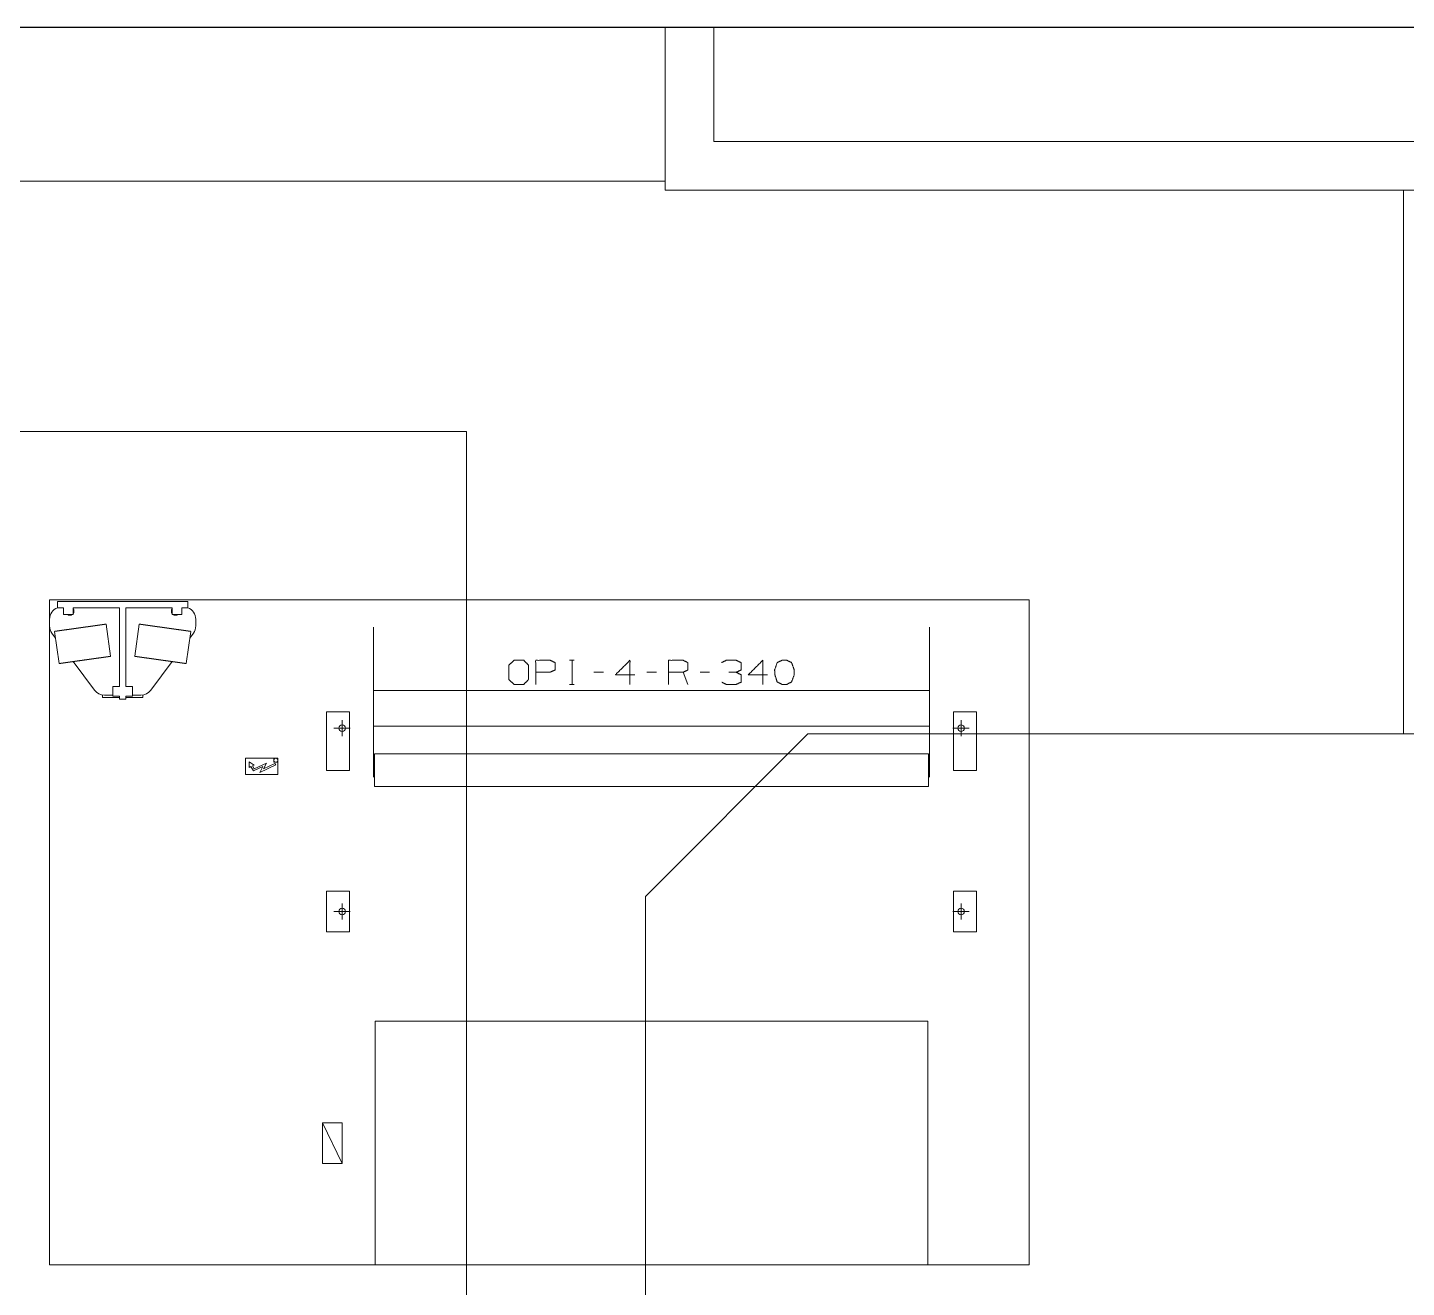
# Model space of a CAD drawing. Header units: millimetres. Extents: x 3056 to 110866, y 16649 to 58349.
# Drawn here: x 66255 to 74738, y 50597 to 58349 of the extents above; entities that cross this region are included whole.
import ezdxf

# ---------------------------------------------------------------- set-up
doc = ezdxf.new("R2010")
doc.units = ezdxf.units.MM
doc.layers.add('1', color=7, linetype='Continuous', true_color=0xffffff)

msp = doc.modelspace()

# ---------------------------------------------------------------- linework, layer by layer
at = {"layer": '1', "color": 143, "linetype": 'Continuous', "lineweight": 25}
msp.add_line((95866.5, 58349.3), (3056.5, 58349.3), dxfattribs=at)
at = {"layer": '1', "color": 143, "linetype": 'Continuous', "lineweight": 13}
for p, q in [((3056.5, 58349.3), (110866.5, 58349.3)), ((68956.5, 55863.3), (68956.5, 17870.4)), ((70056.5, 53003.3), (71056.5, 54003.3)), ((71056.5, 54003.3), (79506.5, 54003.3)), ((70056.5, 17870.4), (70056.5, 53003.3))]:
    msp.add_line(p, q, dxfattribs=at)
at = {"layer": '1', "color": 43, "linetype": 'Continuous', "lineweight": 13}
msp.add_line((3056.5, 58349.3), (110866.5, 58349.3), dxfattribs=at)
msp.add_line((3056.5, 58349.3), (110866.5, 58349.3), dxfattribs=at)
at = {"layer": '1', "color": 43, "linetype": 'Continuous', "lineweight": 25}
msp.add_line((110866.5, 58349.3), (3056.5, 58349.3), dxfattribs=at)
msp.add_line((110866.5, 58349.3), (3056.5, 58349.3), dxfattribs=at)
at = {"layer": '1', "color": 9, "linetype": 'Continuous', "lineweight": 13}
for p, q in [((70177.9, 57349.3), (70177.9, 58349.3)), ((70477.9, 57649.3), (70477.9, 58349.3)), ((78073.9, 57649.3), (70477.9, 57649.3)), ((70177.9, 57403.3), (60656.5, 57403.3)), ((70177.9, 57349.3), (88477.9, 57349.3)), ((74720.5, 54003.3), (74720.5, 57349.3)), ((60656.5, 55863.3), (68956.5, 55863.3)), ((68956.5, 55863.3), (68956.5, 51707.3)), ((71056.5, 54003.3), (70056.5, 53003.3)), ((71056.5, 54003.3), (79506.5, 54003.3)), ((70056.5, 51707.3), (70056.5, 53003.3))]:
    msp.add_line(p, q, dxfattribs=at)
at = {"layer": '1', "color": 4, "linetype": 'Continuous', "lineweight": 13}
for p, q in [((66390.5, 50735.3), (66390.5, 54828.3)), ((66390.5, 50735.3), (66390.5, 54828.3)), ((66390.5, 54828.3), (72418.5, 54828.3)), ((66390.5, 54828.3), (72418.5, 54828.3)), ((67240.5, 54818.3), (66440.5, 54818.3)), ((66440.5, 54818.3), (66440.5, 54778.3)), ((67240.5, 54818.3), (67240.5, 54778.3)), ((72418.5, 54828.3), (72418.5, 50735.3)), ((72418.5, 54828.3), (72418.5, 50735.3)), ((66440.5, 54778.3), (66475.5, 54778.3)), ((66475.5, 54778.3), (66475.5, 54738.3)), ((66535.5, 54738.3), (66475.5, 54738.3)), ((66535.5, 54778.3), (66820.5, 54778.3)), ((66535.5, 54778.3), (66535.5, 54738.3)), ((66820.5, 54778.3), (66820.5, 54295.3)), ((66860.5, 54778.3), (67145.5, 54778.3)), ((66860.5, 54778.3), (66860.5, 54295.3)), ((67145.5, 54778.3), (67145.5, 54738.3)), ((67205.5, 54738.3), (67145.5, 54738.3)), ((67205.5, 54778.3), (67240.5, 54778.3)), ((67205.5, 54778.3), (67205.5, 54738.3)), ((66421.9, 54634.1), (66449.7, 54436)), ((66766.6, 54480.5), (66738.7, 54678.6)), ((66942.2, 54678.6), (66914.4, 54480.5)), ((67231.3, 54436), (67259.1, 54634.1)), ((67290.5, 54708.3), (67290.5, 54667.3)), ((66405.5, 54622.3), (66427.7, 54592.7)), ((67253.3, 54592.7), (67275.5, 54622.3)), ((66536.1, 54448.1), (66668, 54272.3)), ((67013, 54272.3), (67144.9, 54448.1)), ((69589.3, 54456), (69619, 54456)), ((69604.9, 54456), (69604.9, 54307.5)), ((69798.1, 54382.5), (69738.7, 54382.5)), ((70124.9, 54382.5), (70065.6, 54382.5)), ((70318.1, 54307.5), (70288.4, 54382.5)), ((70451.8, 54382.5), (70392.4, 54382.5)), ((66820.5, 54295.3), (66780.5, 54295.3)), ((66780.5, 54295.3), (66780.5, 54235.3)), ((66860.5, 54295.3), (66900.5, 54295.3)), ((66900.5, 54295.3), (66900.5, 54235.3)), ((69589.3, 54307.5), (69619, 54307.5)), ((66715.5, 54243.3), (66715.5, 54227.3)), ((66715.5, 54227.3), (66820.5, 54227.3)), ((66780.5, 54242.3), (66728, 54242.3)), ((66820.5, 54235.3), (66780.5, 54235.3)), ((66820.5, 54235.3), (66820.5, 54217.3)), ((66860.5, 54217.3), (66820.5, 54217.3)), ((66860.5, 54235.3), (66860.5, 54217.3)), ((66860.5, 54235.3), (66900.5, 54235.3)), ((66860.5, 54227.3), (66965.5, 54227.3)), ((66953, 54242.3), (66900.5, 54242.3)), ((66965.5, 54243.3), (66965.5, 54227.3)), ((71804.4, 54270), (68384.5, 54270)), ((68095.5, 53778.3), (68095.5, 54138.3)), ((68095.5, 54138.3), (68236, 54138.3)), ((68236, 54138.3), (68236, 53778.3)), ((71953, 53778.3), (71953, 54138.3)), ((71953, 54138.3), (72093, 54138.3)), ((72093, 54138.3), (72093, 53778.3)), ((68140.5, 54038.3), (68240.5, 54038.3)), ((68190.5, 54088.3), (68190.5, 53988.3)), ((68384.5, 54050.9), (71804.4, 54050.9)), ((71948.5, 54038.3), (72048.5, 54038.3)), ((71998.5, 54088.3), (71998.5, 53988.3)), ((68390.5, 53680.3), (68390.5, 53880.3)), ((68390.5, 53880.3), (71798.5, 53880.3)), ((71798.5, 53880.3), (71798.5, 53680.3)), ((67595.5, 53853.3), (67795.5, 53853.3)), ((67595.5, 53753.3), (67595.5, 53853.3)), ((67649.6, 53811.1), (67618.9, 53830.3)), ((67618.9, 53796.8), (67618.9, 53830.3)), ((67618.9, 53796.8), (67629.5, 53801.8)), ((67644.8, 53775), (67629.5, 53801.8)), ((67638.6, 53806), (67649.6, 53811.1)), ((67648.9, 53787.9), (67638.6, 53806)), ((67702.9, 53802.2), (67644.8, 53775)), ((67648.9, 53787.9), (67725.8, 53824)), ((67782.3, 53811.9), (67683.5, 53765.6)), ((67683.5, 53765.6), (67702.9, 53802.2)), ((67706.4, 53787.4), (67725.8, 53824)), ((67777.6, 53820.8), (67706.4, 53787.4)), ((67770.5, 53828.3), (67770.5, 53853.3)), ((67795.5, 53828.3), (67770.5, 53828.3)), ((67782.3, 53811.9), (67777.6, 53820.8)), ((67795.5, 53853.3), (67795.5, 53753.3)), ((67795.5, 53753.3), (67595.5, 53753.3)), ((68236, 53778.3), (68095.5, 53778.3)), ((72093, 53778.3), (71953, 53778.3)), ((71798.5, 53680.3), (68390.5, 53680.3)), ((68095.5, 53035.3), (68236, 53035.3)), ((68095.5, 52785.3), (68095.5, 53035.3)), ((68236, 53035.3), (68236, 52785.3)), ((71953, 52785.3), (71953, 53035.3)), ((71953, 53035.3), (72093, 53035.3)), ((72093, 53035.3), (72093, 52785.3)), ((68190.5, 52960.3), (68190.5, 52860.3)), ((71998.5, 52960.3), (71998.5, 52860.3)), ((68140.5, 52910.3), (68240.5, 52910.3)), ((71948.5, 52910.3), (72048.5, 52910.3)), ((68236, 52785.3), (68095.5, 52785.3)), ((72093, 52785.3), (71953, 52785.3)), ((71794.5, 52235.3), (68394.5, 52235.3)), ((68070.5, 51610.3), (68190.5, 51360.3)), ((68070.5, 51610.3), (68190.5, 51610.3)), ((68070.5, 51360.3), (68070.5, 51610.3)), ((68190.5, 51610.3), (68190.5, 51360.3)), ((68190.5, 51360.3), (68070.5, 51360.3)), ((72418.5, 50735.3), (66390.5, 50735.3)), ((72418.5, 50735.3), (66390.5, 50735.3))]:
    msp.add_line(p, q, dxfattribs=at)
for centre, radius in [((68190.5, 54038.3), 20), ((71998.5, 54038.3), 20), ((67783, 53840.8), 12.5), ((68190.5, 52910.3), 20), ((71998.5, 52910.3), 20)]:
    msp.add_circle(centre, radius, dxfattribs=at)
for centre, radius, start, end in [((66465.5, 54708.3), 75, 109.47234, 180), ((66515.5, 54758.3), 25, 233.12812, 270), ((66515.5, 54758.3), 25, 270, 306.87188), ((66515.5, 54758.3), 25, 323.13375, 36.87188), ((67165.5, 54758.3), 25, 143.12812, 216.86625), ((67165.5, 54758.3), 25, 233.12812, 270), ((67165.5, 54758.3), 25, 270, 306.87188), ((67215.5, 54708.3), 75, 0, 70.52766), ((66465.5, 54667.3), 75, 180, 216.8699), ((67215.5, 54667.3), 75, 323.1301, 0), ((66728, 54317.3), 75, 216.8699, 270), ((66953, 54317.3), 75, 270, 323.1301)]:
    msp.add_arc(centre, radius, start, end, dxfattribs=at)
for points, knots in [([(66738.7, 54678.6), (66738.7, 54678.6), (66738.6, 54678.6), (66738.5, 54678.6), (66738.3, 54678.5), (66738.1, 54678.5), (66737.8, 54678.5), (66737.5, 54678.4), (66737.1, 54678.4), (66736.7, 54678.3), (66736.2, 54678.2), (66735.7, 54678.2), (66735.1, 54678.1), (66733.8, 54677.9), (66732.3, 54677.7), (66731.5, 54677.6), (66730.6, 54677.5), (66728.7, 54677.2), (66727.7, 54677), (66726.7, 54676.9), (66724.4, 54676.6), (66723.2, 54676.4), (66722, 54676.2), (66720.7, 54676.1), (66719.4, 54675.9), (66718, 54675.7), (66716.6, 54675.5), (66715.1, 54675.3), (66713.6, 54675.1), (66712, 54674.8), (66708.8, 54674.4), (66707.1, 54674.2), (66703.7, 54673.7), (66701.9, 54673.4), (66698.1, 54672.9), (66696.3, 54672.6), (66692.3, 54672.1), (66688.3, 54671.5), (66684.1, 54670.9), (66681.9, 54670.6), (66677.5, 54670), (66675.2, 54669.7), (66670.7, 54669), (66668.3, 54668.7), (66666, 54668.4), (66663.6, 54668), (66661.1, 54667.7), (66658.7, 54667.3), (66656.2, 54667), (66653.7, 54666.6), (66651.2, 54666.3), (66646.1, 54665.6), (66643.5, 54665.2), (66638.3, 54664.5), (66635.7, 54664.1), (66630.3, 54663.4), (66627.6, 54663), (66624.9, 54662.6), (66622.2, 54662.2), (66619.5, 54661.8), (66614, 54661.1), (66611.2, 54660.7), (66608.4, 54660.3), (66605.6, 54659.9), (66602.8, 54659.5), (66600, 54659.1), (66594.4, 54658.3), (66591.6, 54657.9), (66588.8, 54657.5), (66583.1, 54656.7), (66580.3, 54656.3), (66574.6, 54655.5), (66569, 54654.7), (66566.2, 54654.3), (66563.4, 54653.9), (66560.5, 54653.6), (66557.7, 54653.2), (66555, 54652.8), (66552.2, 54652.4), (66549.4, 54652), (66546.6, 54651.6), (66541.1, 54650.8), (66538.4, 54650.4), (66535.7, 54650.1), (66530.3, 54649.3), (66527.6, 54648.9), (66524.9, 54648.5), (66519.7, 54647.8), (66514.5, 54647.1), (66511.9, 54646.7), (66506.9, 54646), (66504.4, 54645.7), (66501.9, 54645.3), (66499.4, 54645), (66494.6, 54644.3), (66492.3, 54644), (66489.9, 54643.6), (66487.6, 54643.3), (66485.3, 54643), (66483.1, 54642.7), (66480.9, 54642.4), (66478.7, 54642), (66476.5, 54641.7), (66472.3, 54641.2), (66468.3, 54640.6), (66464.3, 54640), (66462.4, 54639.8), (66460.6, 54639.5), (66456.9, 54639), (66453.5, 54638.5), (66450.1, 54638), (66447, 54637.6), (66445.5, 54637.4), (66444, 54637.2), (66441.2, 54636.8), (66438.6, 54636.4), (66436.2, 54636.1), (66433.9, 54635.8), (66432.9, 54635.6), (66431.8, 54635.5), (66430, 54635.2), (66429.1, 54635.1), (66428.3, 54635), (66426.8, 54634.8), (66426.1, 54634.7), (66425.5, 54634.6), (66424.9, 54634.5), (66424.4, 54634.4), (66423.9, 54634.3), (66423.5, 54634.3), (66423.1, 54634.2), (66422.8, 54634.2), (66422.5, 54634.2), (66422.3, 54634.1), (66421.9, 54634.1), (66421.9, 54634.1), (66421.8, 54634.1)], [0, 0, 0.00015, 0.000316, 0.000784, 0.001268, 0.00207, 0.002856, 0.003974, 0.005075, 0.006511, 0.007931, 0.009684, 0.011422, 0.015529, 0.020255, 0.022909, 0.025582, 0.031527, 0.034782, 0.038057, 0.045171, 0.049027, 0.052886, 0.057009, 0.06115, 0.065575, 0.069986, 0.074677, 0.07937, 0.084328, 0.094499, 0.099726, 0.11068, 0.116391, 0.128079, 0.134042, 0.146432, 0.15929, 0.172566, 0.179414, 0.193305, 0.200354, 0.214832, 0.222246, 0.229678, 0.237257, 0.244855, 0.252622, 0.26037, 0.268283, 0.276183, 0.292282, 0.300463, 0.316962, 0.325261, 0.342095, 0.350609, 0.359127, 0.367726, 0.376344, 0.39371, 0.402461, 0.41121, 0.420029, 0.428829, 0.437695, 0.455431, 0.464329, 0.47323, 0.491064, 0.5, 0.517834, 0.535668, 0.544553, 0.553435, 0.562303, 0.571152, 0.579955, 0.588771, 0.59752, 0.606271, 0.623638, 0.632255, 0.640854, 0.657889, 0.666303, 0.67472, 0.691336, 0.707701, 0.715748, 0.731714, 0.739612, 0.747378, 0.755126, 0.770306, 0.777736, 0.785151, 0.792396, 0.799627, 0.806676, 0.813722, 0.820569, 0.827415, 0.840707, 0.853549, 0.865939, 0.871902, 0.877863, 0.889318, 0.900255, 0.910709, 0.920613, 0.925304, 0.929998, 0.938831, 0.947098, 0.95481, 0.961924, 0.965199, 0.96847, 0.974399, 0.977072, 0.979742, 0.984469, 0.986506, 0.988561, 0.990313, 0.992051, 0.99347, 0.994906, 0.996008, 0.997128, 0.997928, 0.998713, 0.999682, 0.999831, 1, 1]), ([(67259.1, 54634.1), (67259, 54634.1), (67259, 54634.1), (67258.8, 54634.1), (67258.7, 54634.1), (67258.4, 54634.2), (67258.2, 54634.2), (67257.8, 54634.2), (67257.5, 54634.3), (67257, 54634.3), (67256.6, 54634.4), (67256, 54634.5), (67255.5, 54634.6), (67254.8, 54634.7), (67254.2, 54634.8), (67252.7, 54635), (67251.8, 54635.1), (67251, 54635.2), (67249.1, 54635.5), (67248.1, 54635.6), (67247, 54635.8), (67244.8, 54636.1), (67242.3, 54636.4), (67239.7, 54636.8), (67236.9, 54637.2), (67235.4, 54637.4), (67233.9, 54637.6), (67230.8, 54638), (67227.5, 54638.5), (67224, 54639), (67222.2, 54639.2), (67218.5, 54639.8), (67216.6, 54640), (67212.7, 54640.6), (67208.6, 54641.2), (67204.4, 54641.7), (67202.2, 54642), (67200.1, 54642.4), (67197.8, 54642.7), (67195.6, 54643), (67193.3, 54643.3), (67191, 54643.6), (67188.7, 54644), (67186.3, 54644.3), (67181.5, 54645), (67179, 54645.3), (67176.6, 54645.7), (67174.1, 54646), (67169, 54646.7), (67166.5, 54647.1), (67161.3, 54647.8), (67156, 54648.5), (67153.4, 54648.9), (67150.7, 54649.3), (67145.3, 54650.1), (67142.6, 54650.4), (67139.8, 54650.8), (67134.3, 54651.6), (67131.6, 54652), (67128.8, 54652.4), (67126, 54652.8), (67123.2, 54653.2), (67120.4, 54653.6), (67117.6, 54653.9), (67114.8, 54654.3), (67109.1, 54655.1), (67103.5, 54655.9), (67100.6, 54656.3), (67097.8, 54656.7), (67092.2, 54657.5), (67089.3, 54657.9), (67086.5, 54658.3), (67080.9, 54659.1), (67075.3, 54659.9), (67072.5, 54660.3), (67069.7, 54660.7), (67067, 54661.1), (67061.5, 54661.8), (67058.7, 54662.2), (67056, 54662.6), (67053.3, 54663), (67050.6, 54663.4), (67045.3, 54664.1), (67042.6, 54664.5), (67037.4, 54665.2), (67034.8, 54665.6), (67029.7, 54666.3), (67027.2, 54666.6), (67022.3, 54667.3), (67019.8, 54667.7), (67017.4, 54668), (67015, 54668.4), (67012.6, 54668.7), (67010.3, 54669), (67005.7, 54669.7), (67003.5, 54670), (67001.2, 54670.3), (66999.1, 54670.6), (66994.8, 54671.2), (66990.7, 54671.8), (66988.6, 54672.1), (66984.7, 54672.6), (66982.8, 54672.9), (66980.9, 54673.2), (66977.3, 54673.7), (66973.8, 54674.2), (66970.5, 54674.6), (66968.9, 54674.8), (66967.4, 54675.1), (66965.9, 54675.3), (66964.4, 54675.5), (66963, 54675.7), (66960.3, 54676.1), (66959, 54676.2), (66957.7, 54676.4), (66956.5, 54676.6), (66954.3, 54676.9), (66953.2, 54677), (66952.2, 54677.2), (66950.3, 54677.5), (66949.5, 54677.6), (66948.6, 54677.7), (66947.1, 54677.9), (66946.5, 54678), (66945.8, 54678.1), (66945.3, 54678.2), (66944.7, 54678.2), (66944.3, 54678.3), (66943.8, 54678.4), (66943.5, 54678.4), (66943.1, 54678.5), (66942.9, 54678.5), (66942.6, 54678.5), (66942.3, 54678.6), (66942.3, 54678.6), (66942.2, 54678.6)], [0, 0, 0.000152, 0.000319, 0.000786, 0.00127, 0.002073, 0.002856, 0.003976, 0.005094, 0.006514, 0.00795, 0.009687, 0.011423, 0.013478, 0.015532, 0.020258, 0.022912, 0.025585, 0.03153, 0.034785, 0.038059, 0.04519, 0.052886, 0.061153, 0.069986, 0.07468, 0.079371, 0.089291, 0.099728, 0.110683, 0.116393, 0.128082, 0.134045, 0.146452, 0.159293, 0.172569, 0.179414, 0.186262, 0.193308, 0.200357, 0.207604, 0.214833, 0.222265, 0.229678, 0.244858, 0.252622, 0.260372, 0.268286, 0.284235, 0.292283, 0.308665, 0.325264, 0.333681, 0.342095, 0.359129, 0.367745, 0.376346, 0.393713, 0.402464, 0.411229, 0.420029, 0.428848, 0.437697, 0.446549, 0.455431, 0.473232, 0.491067, 0.5, 0.50892, 0.526754, 0.535671, 0.544553, 0.562305, 0.579971, 0.588774, 0.597523, 0.606274, 0.623657, 0.632258, 0.640857, 0.649374, 0.657889, 0.674722, 0.683038, 0.699521, 0.707701, 0.7238, 0.731717, 0.747378, 0.755128, 0.762727, 0.770322, 0.777738, 0.785152, 0.79963, 0.806678, 0.813725, 0.820586, 0.834064, 0.847122, 0.853551, 0.865941, 0.871905, 0.877866, 0.88932, 0.900274, 0.910711, 0.915672, 0.92063, 0.925307, 0.929998, 0.934425, 0.942975, 0.947114, 0.950957, 0.954813, 0.961943, 0.965201, 0.968473, 0.974418, 0.977074, 0.979745, 0.984471, 0.986525, 0.988562, 0.990316, 0.992053, 0.993473, 0.994909, 0.996026, 0.997128, 0.99793, 0.998716, 0.999684, 0.999834, 1, 1]), ([(68384.5, 54660.5), (68384.5, 54660.4), (68384.5, 54660.1), (68384.5, 54659.6), (68384.5, 54658.9), (68384.5, 54657.9), (68384.5, 54656.8), (68384.5, 54655.5), (68384.5, 54654), (68384.5, 54652.3), (68384.5, 54650.3), (68384.5, 54648.2), (68384.5, 54645.9), (68384.5, 54644.6), (68384.5, 54642), (68384.5, 54639.2), (68384.5, 54636.2), (68384.5, 54634.6), (68384.5, 54631.3), (68384.5, 54627.9), (68384.5, 54624.2), (68384.5, 54620.3), (68384.5, 54616.2), (68384.5, 54612), (68384.5, 54607.6), (68384.5, 54603), (68384.5, 54598.2), (68384.5, 54593.2), (68384.5, 54588.1), (68384.5, 54582.7), (68384.5, 54577.2), (68384.5, 54571.6), (68384.5, 54565.8), (68384.5, 54559.8), (68384.5, 54553.6), (68384.5, 54547.3), (68384.5, 54540.8), (68384.5, 54534.2), (68384.5, 54527.4), (68384.5, 54520.5), (68384.5, 54513.4), (68384.5, 54509.8), (68384.5, 54502.5), (68384.5, 54495.1), (68384.5, 54487.5), (68384.5, 54479.8), (68384.5, 54472), (68384.5, 54464), (68384.5, 54455.9), (68384.5, 54447.7), (68384.5, 54439.4), (68384.5, 54431), (68384.5, 54422.4), (68384.5, 54413.8), (68384.5, 54405), (68384.5, 54400.6), (68384.5, 54391.7), (68384.5, 54382.7), (68384.5, 54373.7), (68384.5, 54364.5), (68384.5, 54355.2), (68384.5, 54345.9), (68384.5, 54336.5), (68384.5, 54327), (68384.5, 54317.5), (68384.5, 54307.8), (68384.5, 54298.2), (68384.5, 54288.4), (68384.5, 54278.7), (68384.5, 54268.8), (68384.5, 54259), (68384.5, 54249), (68384.5, 54239.1), (68384.5, 54229.1), (68384.5, 54219.1), (68384.5, 54209.1), (68384.5, 54199), (68384.5, 54188.9), (68384.5, 54178.9), (68384.5, 54168.8), (68384.5, 54158.7), (68384.5, 54148.6), (68384.5, 54143.5), (68384.5, 54133.5), (68384.5, 54123.4), (68384.5, 54113.3), (68384.5, 54108.3), (68384.5, 54098.3), (68384.5, 54088.3), (68384.5, 54078.3), (68384.5, 54073.3), (68384.5, 54063.4), (68384.5, 54053.5), (68384.5, 54043.7), (68384.5, 54033.9), (68384.5, 54024.2), (68384.5, 54019.3), (68384.5, 54009.7), (68384.5, 54000.1), (68384.5, 53990.6), (68384.5, 53981.1), (68384.5, 53971.7), (68384.5, 53962.4), (68384.5, 53957.8), (68384.5, 53948.6), (68384.5, 53944.1), (68384.5, 53935), (68384.5, 53926), (68384.5, 53921.6), (68384.5, 53912.8), (68384.5, 53908.4), (68384.5, 53899.7), (68384.5, 53891.2), (68384.5, 53882.7), (68384.5, 53874.4), (68384.5, 53866.2), (68384.5, 53862.1), (68384.5, 53854.1), (68384.5, 53846.2), (68384.5, 53838.4), (68384.5, 53830.7), (68384.5, 53823.2), (68384.5, 53815.8), (68384.5, 53808.6), (68384.5, 53805), (68384.5, 53798), (68384.5, 53791.1), (68384.5, 53784.4), (68384.5, 53777.8), (68384.5, 53771.4), (68384.5, 53765.1), (68384.5, 53759), (68384.5, 53756.1), (68384.5, 53750.2), (68384.5, 53744.5), (68384.5, 53741.7), (68384.5, 53736.3)], [0, 0, 0.000115, 0.000441, 0.000996, 0.001764, 0.002754, 0.003962, 0.005394, 0.007043, 0.008904, 0.010988, 0.013284, 0.015797, 0.01716, 0.019989, 0.023035, 0.026293, 0.027971, 0.031543, 0.035322, 0.039302, 0.043493, 0.047885, 0.052477, 0.057264, 0.062251, 0.067439, 0.072815, 0.078381, 0.084135, 0.090078, 0.096199, 0.102509, 0.108991, 0.11565, 0.122486, 0.129489, 0.136663, 0.143998, 0.151499, 0.15916, 0.163065, 0.170955, 0.178994, 0.187182, 0.195513, 0.203987, 0.212593, 0.221337, 0.230212, 0.239213, 0.24834, 0.257581, 0.266937, 0.276407, 0.281171, 0.290802, 0.300536, 0.310361, 0.32029, 0.330304, 0.340405, 0.350585, 0.360846, 0.371181, 0.381579, 0.392046, 0.402575, 0.413162, 0.423795, 0.43448, 0.44521, 0.455974, 0.466773, 0.477606, 0.488463, 0.499342, 0.510238, 0.521145, 0.532064, 0.542984, 0.553903, 0.559359, 0.570267, 0.581169, 0.592048, 0.597482, 0.608332, 0.619154, 0.629941, 0.635318, 0.646054, 0.656744, 0.667382, 0.677975, 0.688511, 0.693767, 0.704211, 0.714586, 0.724892, 0.735124, 0.745282, 0.755348, 0.760341, 0.770275, 0.775222, 0.785019, 0.794719, 0.799511, 0.80905, 0.813797, 0.82317, 0.832429, 0.841573, 0.850591, 0.859483, 0.863863, 0.872561, 0.881121, 0.889544, 0.897823, 0.905959, 0.913941, 0.92178, 0.925656, 0.93326, 0.940698, 0.947975, 0.955093, 0.962032, 0.968806, 0.975402, 0.978614, 0.984947, 0.991096, 0.994125, 1, 1]), ([(71804.5, 54160.5), (71804.5, 54170.7), (71804.5, 54180.9), (71804.5, 54191.1), (71804.5, 54201.2), (71804.5, 54211.4), (71804.5, 54221.5), (71804.5, 54231.6), (71804.5, 54241.7), (71804.5, 54251.8), (71804.5, 54261.8), (71804.5, 54271.8), (71804.5, 54281.7), (71804.5, 54291.5), (71804.5, 54301.4), (71804.5, 54311.1), (71804.5, 54320.8), (71804.5, 54330.4), (71804.5, 54340), (71804.5, 54349.5), (71804.5, 54358.9), (71804.5, 54368.2), (71804.5, 54377.4), (71804.5, 54382), (71804.5, 54391.1), (71804.5, 54400.1), (71804.5, 54409), (71804.5, 54417.8), (71804.5, 54426.5), (71804.5, 54435.1), (71804.5, 54443.5), (71804.5, 54451.9), (71804.5, 54460.1), (71804.5, 54468.2), (71804.5, 54476.2), (71804.5, 54484), (71804.5, 54491.7), (71804.5, 54495.6), (71804.5, 54503.1), (71804.5, 54510.4), (71804.5, 54517.6), (71804.5, 54524.7), (71804.5, 54528.2), (71804.5, 54535), (71804.5, 54541.7), (71804.5, 54548.2), (71804.5, 54554.5), (71804.5, 54560.7), (71804.5, 54566.8), (71804.5, 54572.6), (71804.5, 54578.3), (71804.5, 54583.8), (71804.5, 54586.5), (71804.5, 54591.8), (71804.5, 54596.9), (71804.5, 54601.8), (71804.5, 54606.5), (71804.5, 54611), (71804.5, 54615.3), (71804.5, 54619.5), (71804.5, 54623.4), (71804.5, 54627.2), (71804.5, 54630.7), (71804.5, 54634.1), (71804.5, 54637.3), (71804.5, 54640.2), (71804.5, 54643), (71804.5, 54645.6), (71804.5, 54648), (71804.5, 54650.1), (71804.5, 54652.1), (71804.5, 54653.8), (71804.5, 54655.4), (71804.5, 54656.8), (71804.5, 54657.9), (71804.5, 54658.8), (71804.5, 54659.2), (71804.5, 54659.8), (71804.5, 54660.2), (71804.5, 54660.4), (71804.5, 54660.5)], [0, 0, 0.020404, 0.040788, 0.061161, 0.081512, 0.101821, 0.122099, 0.142313, 0.162474, 0.182572, 0.202595, 0.222523, 0.242367, 0.262105, 0.281736, 0.301252, 0.32064, 0.339891, 0.359005, 0.37797, 0.396776, 0.415413, 0.433881, 0.443025, 0.461218, 0.47922, 0.497031, 0.514621, 0.532009, 0.549164, 0.566098, 0.582787, 0.599244, 0.615447, 0.631396, 0.647081, 0.6625, 0.670141, 0.685138, 0.699859, 0.714284, 0.728413, 0.735324, 0.748987, 0.762353, 0.775392, 0.788102, 0.800495, 0.81255, 0.824276, 0.835653, 0.846681, 0.852099, 0.862598, 0.872747, 0.882515, 0.891924, 0.900962, 0.90963, 0.917916, 0.925811, 0.933336, 0.940459, 0.9472, 0.95354, 0.959487, 0.965033, 0.970187, 0.974928, 0.979257, 0.983194, 0.986707, 0.989819, 0.992518, 0.994804, 0.996666, 0.997397, 0.998645, 0.999471, 0.999894, 1, 1]), ([(66766.6, 54480.5), (66766.5, 54480.5), (66766.5, 54480.5), (66766.3, 54480.5), (66766.2, 54480.5), (66765.9, 54480.5), (66765.7, 54480.4), (66765.3, 54480.4), (66765, 54480.3), (66764.5, 54480.3), (66764.1, 54480.2), (66763.5, 54480.1), (66762.9, 54480), (66762.3, 54479.9), (66761.6, 54479.8), (66760.9, 54479.7), (66760.2, 54479.6), (66759.3, 54479.5), (66758.5, 54479.4), (66756.6, 54479.1), (66755.5, 54479), (66754.5, 54478.8), (66752.3, 54478.5), (66751, 54478.4), (66749.8, 54478.2), (66747.2, 54477.8), (66744.4, 54477.4), (66742.9, 54477.2), (66741.4, 54477), (66739.8, 54476.8), (66738.3, 54476.6), (66736.6, 54476.3), (66733.2, 54475.9), (66731.5, 54475.6), (66729.7, 54475.4), (66727.9, 54475.1), (66724.1, 54474.6), (66722.1, 54474.3), (66720.2, 54474), (66716.1, 54473.4), (66714, 54473.2), (66711.9, 54472.9), (66707.5, 54472.2), (66703.1, 54471.6), (66698.5, 54471), (66696.1, 54470.6), (66693.8, 54470.3), (66689, 54469.6), (66684.1, 54468.9), (66681.6, 54468.6), (66679.1, 54468.2), (66673.9, 54467.5), (66668.8, 54466.8), (66666.1, 54466.4), (66663.5, 54466.1), (66658.2, 54465.3), (66652.8, 54464.5), (66647.3, 54463.8), (66644.6, 54463.4), (66641.8, 54463), (66639, 54462.6), (66636.3, 54462.2), (66630.7, 54461.4), (66627.9, 54461), (66625.1, 54460.7), (66622.2, 54460.3), (66616.6, 54459.5), (66611, 54458.7), (66608.1, 54458.3), (66602.5, 54457.5), (66596.8, 54456.7), (66591.2, 54455.9), (66588.4, 54455.5), (66585.6, 54455.1), (66580, 54454.3), (66574.4, 54453.5), (66568.9, 54452.8), (66566.2, 54452.4), (66563.5, 54452), (66560.8, 54451.6), (66558.1, 54451.2), (66552.8, 54450.5), (66550.1, 54450.1), (66547.5, 54449.8), (66542.3, 54449), (66537.2, 54448.3), (66534.7, 54448), (66532.2, 54447.6), (66527.3, 54446.9), (66522.5, 54446.2), (66520.1, 54445.9), (66517.8, 54445.6), (66513.2, 54444.9), (66508.7, 54444.3), (66504.4, 54443.7), (66500.2, 54443.1), (66496.1, 54442.5), (66492.2, 54442), (66488.4, 54441.4), (66486.6, 54441.2), (66484.8, 54440.9), (66483, 54440.7), (66479.6, 54440.2), (66478, 54440), (66476.4, 54439.8), (66473.4, 54439.3), (66471.9, 54439.1), (66469.1, 54438.7), (66466.4, 54438.4), (66465.2, 54438.2), (66464, 54438), (66461.7, 54437.7), (66460.7, 54437.6), (66459.7, 54437.4), (66457.8, 54437.1), (66456.9, 54437), (66456.1, 54436.9), (66455.4, 54436.8), (66454.6, 54436.7), (66454, 54436.6), (66453.3, 54436.5), (66452.8, 54436.4), (66452.2, 54436.4), (66451.8, 54436.3), (66451.3, 54436.2), (66450.9, 54436.2), (66450.6, 54436.1), (66450.3, 54436.1), (66450.1, 54436.1), (66449.9, 54436), (66449.8, 54436), (66449.7, 54436), (66449.7, 54436)], [0, 0, 0.00015, 0.000318, 0.000786, 0.00127, 0.002054, 0.002856, 0.003974, 0.005078, 0.006514, 0.007933, 0.009685, 0.011423, 0.013476, 0.015532, 0.017887, 0.020239, 0.022912, 0.025583, 0.031512, 0.034786, 0.038057, 0.045172, 0.04903, 0.052887, 0.061154, 0.069987, 0.074681, 0.079372, 0.084332, 0.08929, 0.094501, 0.105205, 0.110666, 0.116395, 0.122123, 0.134045, 0.14024, 0.146437, 0.159295, 0.165923, 0.17257, 0.186265, 0.200357, 0.214836, 0.222252, 0.229682, 0.244862, 0.260374, 0.268274, 0.276188, 0.292287, 0.308653, 0.316969, 0.325267, 0.3421, 0.359135, 0.37635, 0.385033, 0.393719, 0.402468, 0.411219, 0.428836, 0.437704, 0.446554, 0.455438, 0.47324, 0.491075, 0.500008, 0.517843, 0.535677, 0.553446, 0.562296, 0.571164, 0.588781, 0.606283, 0.62365, 0.632266, 0.640867, 0.649382, 0.6579, 0.674733, 0.683033, 0.691347, 0.707713, 0.723812, 0.731726, 0.739626, 0.755138, 0.770318, 0.777751, 0.785164, 0.799643, 0.813735, 0.82743, 0.840723, 0.853565, 0.865955, 0.877877, 0.883605, 0.889334, 0.894795, 0.905499, 0.91071, 0.915668, 0.925322, 0.930013, 0.938846, 0.947113, 0.95097, 0.954828, 0.961943, 0.965214, 0.968488, 0.974417, 0.977088, 0.979761, 0.982116, 0.984468, 0.986524, 0.988577, 0.990315, 0.992067, 0.993486, 0.994922, 0.996026, 0.997144, 0.997946, 0.99873, 0.999214, 0.999682, 0.99985, 1, 1]), ([(67231.3, 54436), (67231.2, 54436), (67231.2, 54436), (67231, 54436), (67230.9, 54436.1), (67230.6, 54436.1), (67230.4, 54436.1), (67230, 54436.2), (67229.6, 54436.2), (67229.2, 54436.3), (67228.7, 54436.4), (67228.2, 54436.4), (67227.6, 54436.5), (67227, 54436.6), (67226.3, 54436.7), (67225.6, 54436.8), (67224.8, 54436.9), (67224, 54437), (67223.2, 54437.1), (67221.3, 54437.4), (67220.2, 54437.6), (67219.2, 54437.7), (67216.9, 54438), (67215.7, 54438.2), (67214.5, 54438.4), (67211.9, 54438.7), (67209.1, 54439.1), (67207.6, 54439.3), (67204.5, 54439.8), (67203, 54440), (67199.7, 54440.4), (67196.2, 54440.9), (67194.4, 54441.2), (67190.7, 54441.7), (67188.8, 54442), (67184.8, 54442.5), (67180.8, 54443.1), (67176.6, 54443.7), (67172.2, 54444.3), (67167.8, 54444.9), (67163.2, 54445.6), (67160.8, 54445.9), (67158.5, 54446.2), (67153.7, 54446.9), (67148.7, 54447.6), (67146.2, 54448), (67143.7, 54448.3), (67138.6, 54449), (67133.4, 54449.8), (67130.8, 54450.1), (67128.2, 54450.5), (67122.9, 54451.2), (67120.2, 54451.6), (67117.5, 54452), (67114.7, 54452.4), (67112, 54452.8), (67106.5, 54453.5), (67100.9, 54454.3), (67095.4, 54455.1), (67092.6, 54455.5), (67089.8, 54455.9), (67084.1, 54456.7), (67081.3, 54457.1), (67075.6, 54457.9), (67070, 54458.7), (67067.2, 54459.1), (67061.5, 54459.9), (67055.9, 54460.7), (67053.1, 54461), (67050.3, 54461.4), (67044.7, 54462.2), (67041.9, 54462.6), (67039.1, 54463), (67036.4, 54463.4), (67033.6, 54463.8), (67028.2, 54464.5), (67022.8, 54465.3), (67017.4, 54466.1), (67014.8, 54466.4), (67012.2, 54466.8), (67007, 54467.5), (67001.9, 54468.2), (66999.4, 54468.6), (66996.9, 54468.9), (66992, 54469.6), (66987.2, 54470.3), (66984.8, 54470.6), (66982.5, 54471), (66977.9, 54471.6), (66973.4, 54472.2), (66969.1, 54472.9), (66967, 54473.2), (66964.8, 54473.4), (66960.8, 54474), (66958.8, 54474.3), (66955, 54474.8), (66951.3, 54475.4), (66949.4, 54475.6), (66946, 54476.1), (66942.7, 54476.6), (66941.1, 54476.8), (66939.5, 54477), (66938, 54477.2), (66936.6, 54477.4), (66933.8, 54477.8), (66931.1, 54478.2), (66929.9, 54478.4), (66928.7, 54478.5), (66926.4, 54478.8), (66925.4, 54479), (66924.4, 54479.1), (66922.5, 54479.4), (66921.6, 54479.5), (66920.8, 54479.6), (66920, 54479.7), (66919.3, 54479.8), (66918.6, 54479.9), (66918, 54480), (66917.4, 54480.1), (66916.9, 54480.2), (66916.4, 54480.3), (66916, 54480.3), (66915.6, 54480.4), (66915.3, 54480.4), (66915, 54480.5), (66914.8, 54480.5), (66914.6, 54480.5), (66914.5, 54480.5), (66914.4, 54480.5), (66914.4, 54480.5)], [0, 0, 0.00015, 0.000318, 0.000802, 0.00127, 0.00207, 0.002856, 0.003974, 0.005094, 0.006514, 0.007949, 0.009685, 0.011422, 0.013476, 0.015531, 0.017884, 0.020255, 0.022912, 0.025583, 0.031527, 0.034785, 0.038057, 0.045187, 0.04903, 0.052886, 0.061153, 0.069986, 0.074677, 0.084331, 0.089289, 0.099726, 0.11068, 0.11641, 0.128082, 0.134059, 0.146449, 0.15929, 0.172567, 0.186262, 0.200354, 0.214832, 0.222262, 0.229678, 0.244858, 0.26037, 0.268286, 0.276183, 0.292299, 0.308664, 0.316962, 0.325261, 0.342095, 0.350612, 0.359127, 0.367745, 0.376344, 0.39371, 0.411229, 0.428845, 0.437697, 0.446546, 0.464331, 0.473232, 0.491083, 0.508917, 0.51785, 0.535668, 0.553453, 0.562303, 0.571154, 0.588771, 0.597522, 0.606287, 0.614973, 0.623656, 0.640871, 0.657905, 0.674738, 0.683036, 0.691335, 0.707701, 0.7238, 0.731714, 0.73963, 0.755126, 0.770322, 0.777735, 0.785151, 0.799629, 0.813738, 0.827433, 0.834063, 0.840707, 0.853548, 0.859746, 0.871902, 0.88359, 0.88932, 0.900274, 0.910711, 0.915669, 0.920629, 0.92532, 0.929998, 0.93883, 0.947114, 0.950954, 0.954812, 0.961943, 0.965198, 0.968472, 0.974417, 0.977071, 0.979744, 0.982097, 0.984468, 0.986524, 0.988577, 0.990315, 0.99205, 0.993486, 0.994906, 0.996026, 0.997127, 0.99793, 0.99873, 0.999197, 0.999681, 0.999834, 1, 1]), ([(69248.4, 54307.5), (69307.8, 54307.5), (69337.4, 54337.2), (69337.4, 54426.3), (69307.8, 54456), (69248.4, 54456), (69217.1, 54426.3), (69217.1, 54337.2), (69248.4, 54307.5)], [0, 0, 0.127132, 0.217029, 0.40771, 0.497607, 0.624739, 0.717029, 0.90771, 1, 1]), ([(69382.1, 54307.5), (69382.1, 54456), (69471.2, 54456), (69500.9, 54441.9), (69500.9, 54396.6), (69469.6, 54382.5), (69382.1, 54382.5)], [0, 0, 0.339346, 0.542951, 0.618047, 0.721634, 0.799976, 1, 1]), ([(69991.2, 54366.9), (69872.4, 54366.9), (69961.5, 54456), (69961.5, 54307.5)], [0, 0, 0.30205, 0.622427, 1, 1]), ([(70199.3, 54307.5), (70199.3, 54456), (70288.4, 54456), (70318.1, 54441.9), (70318.1, 54396.6), (70288.4, 54382.5), (70199.3, 54382.5)], [0, 0, 0.339234, 0.542772, 0.617843, 0.721396, 0.796462, 1, 1]), ([(70615.3, 54382.5), (70644.9, 54396.6), (70644.9, 54441.9), (70615.3, 54456), (70554.3, 54456), (70524.6, 54441.9)], [0, 0, 0.160406, 0.38165, 0.542067, 0.839583, 1, 1]), ([(70526.2, 54321.6), (70554.3, 54307.5), (70615.3, 54307.5), (70644.9, 54321.6), (70644.9, 54366.9), (70615.3, 54382.5), (70569.9, 54382.5)], [0, 0, 0.126081, 0.37039, 0.502118, 0.683796, 0.818322, 1, 1]), ([(70808.4, 54366.9), (70689.6, 54366.9), (70778.7, 54456), (70778.7, 54307.5)], [0, 0, 0.30205, 0.622427, 1, 1]), ([(70926.5, 54307.5), (70956.2, 54323.2), (70971.8, 54366.9), (70971.8, 54396.6), (70956.2, 54441.9), (70926.5, 54456), (70896.8, 54456), (70867.1, 54441.9), (70851.5, 54396.6), (70853.1, 54366.9), (70867.1, 54323.2), (70896.8, 54307.5), (70926.5, 54307.5)], [0, 0, 0.076269, 0.18189, 0.249381, 0.358351, 0.433033, 0.500523, 0.575206, 0.684176, 0.751759, 0.85624, 0.93251, 1, 1]), ([(71804.5, 53736.3), (71804.5, 53741.7), (71804.5, 53747.4), (71804.5, 53753.1), (71804.5, 53759.1), (71804.5, 53765.2), (71804.5, 53771.5), (71804.5, 53778), (71804.5, 53781.3), (71804.5, 53787.9), (71804.5, 53794.8), (71804.5, 53801.7), (71804.5, 53808.9), (71804.5, 53816.2), (71804.5, 53823.6), (71804.5, 53831.1), (71804.5, 53838.8), (71804.5, 53846.6), (71804.5, 53854.6), (71804.5, 53862.6), (71804.5, 53870.8), (71804.5, 53879.2), (71804.5, 53887.6), (71804.5, 53896.1), (71804.5, 53904.8), (71804.5, 53913.5), (71804.5, 53922.4), (71804.5, 53931.4), (71804.5, 53940.4), (71804.5, 53944.9), (71804.5, 53954.1), (71804.5, 53963.4), (71804.5, 53968.1), (71804.5, 53977.5), (71804.5, 53986.9), (71804.5, 53996.5), (71804.5, 54006.1), (71804.5, 54015.7), (71804.5, 54025.4), (71804.5, 54035.2), (71804.5, 54045.1), (71804.5, 54054.9), (71804.5, 54064.9), (71804.5, 54074.8), (71804.5, 54084.8), (71804.5, 54089.8), (71804.5, 54099.9), (71804.5, 54104.9), (71804.5, 54115), (71804.5, 54125.1), (71804.5, 54135.2), (71804.5, 54145.3), (71804.5, 54155.4), (71804.5, 54160.5)], [0, 0, 0.012849, 0.026097, 0.039744, 0.05379, 0.068223, 0.08303, 0.098224, 0.106008, 0.12175, 0.137855, 0.154309, 0.171112, 0.188264, 0.205741, 0.223542, 0.241667, 0.260092, 0.278828, 0.297864, 0.317187, 0.336785, 0.356669, 0.376803, 0.397198, 0.417843, 0.438713, 0.459832, 0.481164, 0.491879, 0.513535, 0.535377, 0.546392, 0.568535, 0.590839, 0.613318, 0.635946, 0.658725, 0.681653, 0.704705, 0.727883, 0.751173, 0.774562, 0.798039, 0.821603, 0.833404, 0.85708, 0.868944, 0.892707, 0.916496, 0.940335, 0.964198, 0.988062, 1, 1]), ([(68394.5, 52235.3), (68394.5, 52235.2), (68394.5, 52234.9), (68394.5, 52234.4), (68394.5, 52234), (68394.5, 52233.2), (68394.5, 52232.2), (68394.5, 52230.9), (68394.5, 52229.5), (68394.5, 52227.9), (68394.5, 52226), (68394.5, 52224), (68394.5, 52221.8), (68394.5, 52220.6), (68394.5, 52218), (68394.5, 52215.3), (68394.5, 52212.3), (68394.5, 52209.2), (68394.5, 52205.9), (68394.5, 52202.3), (68394.5, 52198.6), (68394.5, 52194.7), (68394.5, 52192.6), (68394.5, 52188.4), (68394.5, 52184), (68394.5, 52179.4), (68394.5, 52174.6), (68394.5, 52169.6), (68394.5, 52167.1), (68394.5, 52161.8), (68394.5, 52159.1), (68394.5, 52153.5), (68394.5, 52147.8), (68394.5, 52141.9), (68394.5, 52135.8), (68394.5, 52129.6), (68394.5, 52123.1), (68394.5, 52116.5), (68394.5, 52109.7), (68394.5, 52102.8), (68394.5, 52095.7), (68394.5, 52088.4), (68394.5, 52080.9), (68394.5, 52073.3), (68394.5, 52065.5), (68394.5, 52057.6), (68394.5, 52053.6), (68394.5, 52045.4), (68394.5, 52037.1), (68394.5, 52028.6), (68394.5, 52020), (68394.5, 52011.2), (68394.5, 52002.3), (68394.5, 51993.3), (68394.5, 51984.1), (68394.5, 51974.7), (68394.5, 51965.3), (68394.5, 51955.7), (68394.5, 51946), (68394.5, 51941), (68394.5, 51931.1), (68394.5, 51921.1), (68394.5, 51910.9), (68394.5, 51900.7), (68394.5, 51890.3), (68394.5, 51885.1), (68394.5, 51874.5), (68394.5, 51863.9), (68394.5, 51853.1), (68394.5, 51842.3), (68394.5, 51831.3), (68394.5, 51820.3), (68394.5, 51809.1), (68394.5, 51797.9), (68394.5, 51792.2), (68394.5, 51780.9), (68394.5, 51769.4), (68394.5, 51763.7), (68394.5, 51752.1), (68394.5, 51746.3), (68394.5, 51734.7), (68394.5, 51722.9), (68394.5, 51711.1), (68394.5, 51705.2), (68394.5, 51693.4), (68394.5, 51681.4), (68394.5, 51669.4), (68394.5, 51657.4), (68394.5, 51645.3), (68394.5, 51633.1), (68394.5, 51621), (68394.5, 51608.7), (68394.5, 51596.5), (68394.5, 51590.4), (68394.5, 51578.1), (68394.5, 51565.7), (68394.5, 51553.4), (68394.5, 51541), (68394.5, 51528.7), (68394.5, 51516.3), (68394.5, 51503.9), (68394.5, 51491.5), (68394.5, 51485.3)], [0, 0, 0.000134, 0.000543, 0.001228, 0.001707, 0.002801, 0.004163, 0.005807, 0.007712, 0.009892, 0.012347, 0.015064, 0.018055, 0.019622, 0.023015, 0.02667, 0.0306, 0.034791, 0.039243, 0.043963, 0.048944, 0.05418, 0.056931, 0.062555, 0.068439, 0.074577, 0.08097, 0.087609, 0.090996, 0.098009, 0.101643, 0.109023, 0.11665, 0.124524, 0.132631, 0.140977, 0.149557, 0.158369, 0.167415, 0.176686, 0.186175, 0.195898, 0.205832, 0.215992, 0.226364, 0.23694, 0.242288, 0.253175, 0.264273, 0.275576, 0.28707, 0.298761, 0.31065, 0.322722, 0.334977, 0.347416, 0.360032, 0.372823, 0.385784, 0.392353, 0.405568, 0.418946, 0.432478, 0.446166, 0.460009, 0.466966, 0.481028, 0.495237, 0.509574, 0.524052, 0.538657, 0.553389, 0.568249, 0.58322, 0.590763, 0.605904, 0.621151, 0.628806, 0.644209, 0.651956, 0.667506, 0.683141, 0.698868, 0.706749, 0.722596, 0.738521, 0.754516, 0.770574, 0.786703, 0.802881, 0.819123, 0.835408, 0.851734, 0.859926, 0.876316, 0.892734, 0.909188, 0.92567, 0.942165, 0.958676, 0.9752, 0.991731, 1, 1]), ([(71794.5, 51485.3), (71794.5, 51497.7), (71794.5, 51510.1), (71794.5, 51522.5), (71794.5, 51534.9), (71794.5, 51547.2), (71794.5, 51559.6), (71794.5, 51571.9), (71794.5, 51584.2), (71794.5, 51596.5), (71794.5, 51602.6), (71794.5, 51614.8), (71794.5, 51627), (71794.5, 51639.2), (71794.5, 51651.3), (71794.5, 51663.4), (71794.5, 51675.4), (71794.5, 51687.4), (71794.5, 51699.3), (71794.5, 51711.1), (71794.5, 51722.9), (71794.5, 51734.7), (71794.5, 51746.3), (71794.5, 51757.9), (71794.5, 51769.4), (71794.5, 51775.2), (71794.5, 51786.6), (71794.5, 51792.2), (71794.5, 51803.5), (71794.5, 51814.7), (71794.5, 51820.3), (71794.5, 51831.3), (71794.5, 51842.3), (71794.5, 51853.1), (71794.5, 51863.9), (71794.5, 51869.2), (71794.5, 51879.8), (71794.5, 51890.3), (71794.5, 51900.7), (71794.5, 51910.9), (71794.5, 51921.1), (71794.5, 51931.1), (71794.5, 51941), (71794.5, 51950.8), (71794.5, 51960.5), (71794.5, 51970), (71794.5, 51974.7), (71794.5, 51984.1), (71794.5, 51993.3), (71794.5, 52002.3), (71794.5, 52011.2), (71794.5, 52020), (71794.5, 52028.6), (71794.5, 52037.1), (71794.5, 52045.4), (71794.5, 52053.6), (71794.5, 52061.6), (71794.5, 52069.5), (71794.5, 52077.2), (71794.5, 52084.7), (71794.5, 52092.1), (71794.5, 52099.3), (71794.5, 52106.3), (71794.5, 52113.2), (71794.5, 52119.9), (71794.5, 52126.4), (71794.5, 52132.7), (71794.5, 52138.9), (71794.5, 52144.9), (71794.5, 52147.8), (71794.5, 52153.5), (71794.5, 52159.1), (71794.5, 52161.8), (71794.5, 52167.1), (71794.5, 52172.1), (71794.5, 52177), (71794.5, 52181.7), (71794.5, 52186.2), (71794.5, 52190.5), (71794.5, 52194.7), (71794.5, 52198.6), (71794.5, 52200.5), (71794.5, 52204.1), (71794.5, 52207.5), (71794.5, 52209.2), (71794.5, 52212.3), (71794.5, 52215.3), (71794.5, 52216.7), (71794.5, 52219.3), (71794.5, 52221.8), (71794.5, 52224), (71794.5, 52226), (71794.5, 52227.9), (71794.5, 52229.5), (71794.5, 52230.9), (71794.5, 52232.2), (71794.5, 52233.2), (71794.5, 52234), (71794.5, 52234.6), (71794.5, 52235), (71794.5, 52235.2), (71794.5, 52235.3)], [0, 0, 0.016531, 0.033062, 0.049579, 0.06609, 0.082578, 0.099046, 0.115486, 0.13189, 0.148266, 0.156429, 0.172734, 0.188998, 0.205204, 0.221361, 0.237455, 0.253478, 0.269438, 0.285327, 0.301132, 0.316859, 0.332494, 0.348044, 0.363496, 0.378849, 0.386497, 0.401695, 0.409237, 0.424266, 0.439181, 0.446611, 0.461343, 0.475948, 0.490426, 0.504763, 0.511867, 0.526, 0.539991, 0.553834, 0.567522, 0.581054, 0.594432, 0.607647, 0.620693, 0.633569, 0.646276, 0.652584, 0.665023, 0.677278, 0.68935, 0.701239, 0.71293, 0.724424, 0.735727, 0.746825, 0.757712, 0.768401, 0.778878, 0.789144, 0.799191, 0.80902, 0.818622, 0.828006, 0.837165, 0.846097, 0.854796, 0.863256, 0.871483, 0.879477, 0.88335, 0.890977, 0.898357, 0.901991, 0.909004, 0.915771, 0.92229, 0.928555, 0.934567, 0.940317, 0.94582, 0.951056, 0.953546, 0.958393, 0.962979, 0.965209, 0.9694, 0.97333, 0.975157, 0.978685, 0.981945, 0.984936, 0.987653, 0.990108, 0.992288, 0.994193, 0.995837, 0.997199, 0.998293, 0.999111, 0.999661, 0.999929, 1, 1]), ([(68394.5, 51485.3), (68394.5, 51472.9), (68394.5, 51460.5), (68394.5, 51448.1), (68394.5, 51435.7), (68394.5, 51423.4), (68394.5, 51411), (68394.5, 51398.7), (68394.5, 51386.4), (68394.5, 51374.1), (68394.5, 51361.8), (68394.5, 51349.6), (68394.5, 51337.5), (68394.5, 51325.3), (68394.5, 51313.2), (68394.5, 51301.2), (68394.5, 51289.2), (68394.5, 51277.2), (68394.5, 51265.4), (68394.5, 51253.5), (68394.5, 51241.8), (68394.5, 51230.1), (68394.5, 51218.5), (68394.5, 51206.9), (68394.5, 51195.4), (68394.5, 51184), (68394.5, 51172.7), (68394.5, 51161.5), (68394.5, 51150.3), (68394.5, 51139.3), (68394.5, 51128.3), (68394.5, 51117.5), (68394.5, 51106.7), (68394.5, 51096.1), (68394.5, 51085.5), (68394.5, 51075.1), (68394.5, 51069.9), (68394.5, 51059.7), (68394.5, 51049.5), (68394.5, 51039.5), (68394.5, 51029.6), (68394.5, 51019.8), (68394.5, 51010.1), (68394.5, 51000.6), (68394.5, 50991.2), (68394.5, 50981.9), (68394.5, 50972.8), (68394.5, 50963.8), (68394.5, 50959.4), (68394.5, 50950.6), (68394.5, 50942), (68394.5, 50933.5), (68394.5, 50925.2), (68394.5, 50917), (68394.5, 50909), (68394.5, 50901.1), (68394.5, 50897.3), (68394.5, 50889.7), (68394.5, 50882.2), (68394.5, 50874.9), (68394.5, 50867.8), (68394.5, 50860.9), (68394.5, 50854.1), (68394.5, 50847.5), (68394.5, 50841), (68394.5, 50834.8), (68394.5, 50828.7), (68394.5, 50822.8), (68394.5, 50817.1), (68394.5, 50811.5), (68394.5, 50806.2), (68394.5, 50801), (68394.5, 50796), (68394.5, 50791.2), (68394.5, 50786.6), (68394.5, 50782.2), (68394.5, 50778), (68394.5, 50775.9), (68394.5, 50772), (68394.5, 50768.3), (68394.5, 50764.7), (68394.5, 50761.4), (68394.5, 50758.3), (68394.5, 50755.3), (68394.5, 50752.6), (68394.5, 50750), (68394.5, 50748.8), (68394.5, 50746.6), (68394.5, 50745.5), (68394.5, 50743.6), (68394.5, 50741.9), (68394.5, 50740.3), (68394.5, 50739.7), (68394.5, 50738.4), (68394.5, 50737.4), (68394.5, 50736.6), (68394.5, 50736), (68394.5, 50735.6), (68394.5, 50735.3), (68394.5, 50735.3)], [0, 0, 0.016538, 0.033062, 0.049587, 0.06609, 0.082578, 0.099046, 0.115486, 0.131897, 0.148266, 0.164599, 0.180884, 0.197119, 0.213304, 0.229426, 0.245484, 0.261479, 0.277404, 0.293251, 0.30902, 0.324704, 0.340297, 0.355798, 0.371201, 0.386504, 0.401695, 0.416787, 0.431759, 0.446611, 0.461343, 0.475948, 0.490426, 0.50477, 0.518972, 0.533034, 0.546948, 0.553834, 0.567522, 0.581061, 0.594439, 0.607647, 0.6207, 0.633576, 0.646283, 0.658807, 0.671154, 0.683318, 0.695298, 0.701239, 0.71293, 0.724431, 0.735727, 0.746825, 0.757719, 0.768401, 0.778878, 0.784015, 0.794168, 0.804102, 0.813825, 0.823321, 0.832592, 0.841631, 0.85045, 0.85903, 0.867376, 0.875483, 0.88335, 0.890977, 0.898365, 0.905505, 0.912391, 0.919037, 0.925423, 0.931561, 0.937445, 0.943069, 0.94582, 0.951063, 0.956037, 0.960757, 0.965209, 0.9694, 0.97333, 0.976992, 0.980386, 0.981945, 0.984936, 0.986362, 0.988951, 0.991265, 0.993311, 0.9942, 0.995837, 0.997199, 0.998293, 0.999118, 0.999661, 0.999936, 1, 1]), ([(71794.5, 50735.3), (71794.5, 50735.3), (71794.5, 50735.6), (71794.5, 50735.7), (71794.5, 50736.2), (71794.5, 50736.9), (71794.5, 50737.9), (71794.5, 50739), (71794.5, 50740.3), (71794.5, 50741.9), (71794.5, 50743.6), (71794.5, 50745.5), (71794.5, 50747.7), (71794.5, 50750), (71794.5, 50752.6), (71794.5, 50755.3), (71794.5, 50758.3), (71794.5, 50761.4), (71794.5, 50764.7), (71794.5, 50768.3), (71794.5, 50772), (71794.5, 50775.9), (71794.5, 50778), (71794.5, 50782.2), (71794.5, 50786.6), (71794.5, 50788.9), (71794.5, 50793.6), (71794.5, 50798.5), (71794.5, 50803.5), (71794.5, 50808.8), (71794.5, 50811.5), (71794.5, 50817.1), (71794.5, 50822.8), (71794.5, 50828.7), (71794.5, 50834.8), (71794.5, 50837.9), (71794.5, 50844.2), (71794.5, 50850.7), (71794.5, 50857.4), (71794.5, 50864.3), (71794.5, 50871.3), (71794.5, 50878.5), (71794.5, 50882.2), (71794.5, 50889.7), (71794.5, 50897.3), (71794.5, 50901.1), (71794.5, 50909), (71794.5, 50917), (71794.5, 50921.1), (71794.5, 50929.3), (71794.5, 50937.7), (71794.5, 50946.3), (71794.5, 50950.6), (71794.5, 50959.4), (71794.5, 50968.3), (71794.5, 50977.3), (71794.5, 50986.5), (71794.5, 50995.9), (71794.5, 51005.3), (71794.5, 51014.9), (71794.5, 51024.6), (71794.5, 51034.5), (71794.5, 51044.5), (71794.5, 51054.6), (71794.5, 51064.8), (71794.5, 51075.1), (71794.5, 51085.5), (71794.5, 51096.1), (71794.5, 51106.7), (71794.5, 51117.5), (71794.5, 51128.3), (71794.5, 51139.3), (71794.5, 51150.3), (71794.5, 51161.5), (71794.5, 51172.7), (71794.5, 51184), (71794.5, 51195.4), (71794.5, 51206.9), (71794.5, 51218.5), (71794.5, 51230.1), (71794.5, 51241.8), (71794.5, 51253.5), (71794.5, 51265.4), (71794.5, 51277.2), (71794.5, 51289.2), (71794.5, 51301.2), (71794.5, 51313.2), (71794.5, 51325.3), (71794.5, 51337.5), (71794.5, 51349.6), (71794.5, 51361.8), (71794.5, 51374.1), (71794.5, 51380.2), (71794.5, 51392.5), (71794.5, 51404.8), (71794.5, 51417.2), (71794.5, 51429.5), (71794.5, 51441.9), (71794.5, 51454.3), (71794.5, 51466.7), (71794.5, 51479.1), (71794.5, 51485.3)], [0, 0, 0.000064, 0.000339, 0.000543, 0.001228, 0.00218, 0.003415, 0.004911, 0.006689, 0.008735, 0.011049, 0.013638, 0.016489, 0.019614, 0.023008, 0.02667, 0.0306, 0.034791, 0.039243, 0.043963, 0.048937, 0.05418, 0.056931, 0.062555, 0.068439, 0.071445, 0.07771, 0.084222, 0.090989, 0.098009, 0.101635, 0.109023, 0.11665, 0.124517, 0.132624, 0.136744, 0.145204, 0.153903, 0.162828, 0.171987, 0.18137, 0.19098, 0.195898, 0.205832, 0.215985, 0.221122, 0.231599, 0.242281, 0.247728, 0.258728, 0.269925, 0.28132, 0.28707, 0.298761, 0.310643, 0.322715, 0.33497, 0.347409, 0.360032, 0.372823, 0.385784, 0.398915, 0.412215, 0.42567, 0.43928, 0.453052, 0.466966, 0.481028, 0.49523, 0.509574, 0.524052, 0.538657, 0.553389, 0.568241, 0.583213, 0.598305, 0.613496, 0.628799, 0.644202, 0.659703, 0.675296, 0.69098, 0.706749, 0.722596, 0.738521, 0.754516, 0.770574, 0.786696, 0.802881, 0.819116, 0.835401, 0.851734, 0.859919, 0.876309, 0.892734, 0.909188, 0.925663, 0.942158, 0.958676, 0.9752, 0.991731, 1, 1])]:
    msp.add_open_spline(points, degree=1, knots=knots, dxfattribs=at)

doc.saveas('drawing.dxf')
